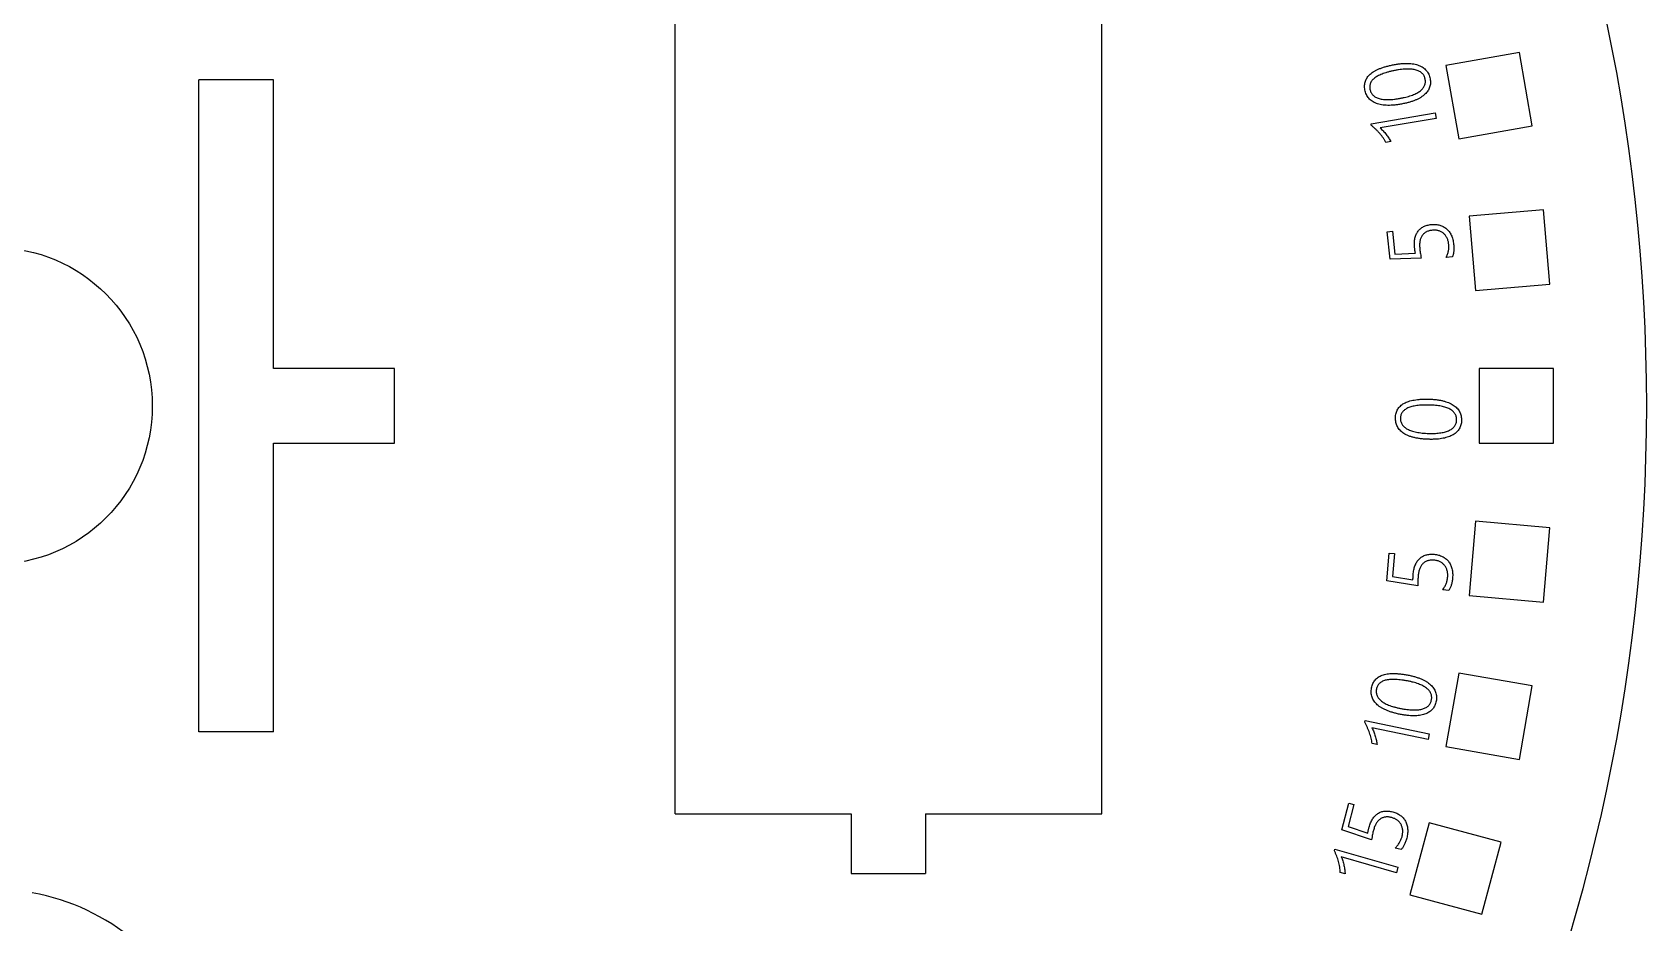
# Model space of a CAD drawing. Header units: millimetres. Extents: x 17 to 217, y -252 to -83.
# Drawn here: x 130 to 216.6, y -187.8 to -140 of the extents above; entities that cross this region are included whole.
import ezdxf

# ---------------------------------------------------------------- set-up
doc = ezdxf.new("R2010")
doc.units = ezdxf.units.MM

msp = doc.modelspace()

# ---------------------------------------------------------------- linework, layer by layer
at = {"color": 7, "linetype": 'Continuous', "lineweight": 25}
for p, q in [((164.487, -181.961), (164.487, -138.161)), ((187.387, -181.961), (187.387, -138.161)), ((209.798, -141.092), (205.859, -141.787)), ((210.493, -145.031), (209.798, -141.092)), ((205.859, -141.787), (206.554, -145.726)), ((142.937, -142.561), (138.937, -142.561)), ((138.937, -177.561), (138.937, -142.561)), ((142.937, -158.061), (142.937, -142.561)), ((201.839, -144.915), (205.283, -144.326)), ((205.335, -144.627), (202.323, -145.142)), ((205.283, -144.326), (205.335, -144.627)), ((201.854, -145.001), (201.839, -144.915)), ((206.554, -145.726), (210.493, -145.031)), ((202.9, -145.872), (202.634, -145.918)), ((211.086, -149.537), (207.101, -149.885)), ((211.435, -153.521), (211.086, -149.537)), ((202.713, -150.711), (202.988, -150.684)), ((202.861, -152.193), (202.713, -150.711)), ((202.988, -150.684), (203.11, -151.908)), ((207.101, -149.885), (207.45, -153.87)), ((204.534, -152.132), (202.861, -152.193)), ((203.11, -151.908), (204.22, -151.868)), ((206.206, -152.066), (205.874, -152.098)), ((207.45, -153.87), (211.435, -153.521)), ((149.437, -158.061), (142.937, -158.061)), ((149.437, -162.061), (149.437, -158.061)), ((211.633, -158.061), (207.633, -158.061)), ((207.633, -158.061), (207.633, -162.061)), ((211.633, -162.061), (211.633, -158.061)), ((142.937, -177.561), (142.937, -162.061)), ((142.937, -162.061), (149.437, -162.061)), ((207.633, -162.061), (211.633, -162.061)), ((207.45, -166.252), (207.101, -170.237)), ((211.435, -166.601), (207.45, -166.252)), ((211.086, -170.586), (211.435, -166.601)), ((202.681, -169.456), (202.815, -167.959)), ((202.815, -167.959), (203.093, -167.984)), ((203.093, -167.984), (202.983, -169.219)), ((204.35, -169.71), (202.681, -169.456)), ((202.983, -169.219), (204.089, -169.39)), ((206.019, -169.961), (205.684, -169.931)), ((207.101, -170.237), (211.086, -170.586)), ((206.554, -174.396), (205.859, -178.336)), ((210.493, -175.091), (206.554, -174.396)), ((209.798, -179.03), (210.493, -175.091)), ((142.937, -177.561), (138.937, -177.561)), ((201.5, -177.033), (201.517, -176.946)), ((201.517, -176.946), (204.962, -177.66)), ((204.899, -177.961), (201.887, -177.336)), ((202.16, -178.234), (201.894, -178.178)), ((204.962, -177.66), (204.899, -177.961)), ((205.859, -178.336), (209.798, -179.03)), ((200.273, -182.821), (200.653, -181.38)), ((200.921, -181.451), (200.607, -182.641)), ((200.653, -181.38), (200.921, -181.451)), ((164.487, -181.961), (173.937, -181.961)), ((173.937, -181.961), (173.937, -185.161)), ((177.937, -181.961), (177.937, -185.161)), ((177.937, -181.961), (187.387, -181.961)), ((200.607, -182.641), (201.661, -182.993)), ((204.951, -182.431), (203.916, -186.295)), ((208.815, -183.467), (204.951, -182.431)), ((201.863, -183.349), (200.273, -182.821)), ((207.779, -187.33), (208.815, -183.467)), ((199.878, -183.933), (199.902, -183.847)), ((199.902, -183.847), (203.282, -184.822)), ((203.197, -185.117), (200.242, -184.265)), ((203.452, -183.874), (203.13, -183.788)), ((173.937, -185.161), (177.937, -185.161)), ((200.444, -185.18), (200.184, -185.105)), ((203.282, -184.822), (203.197, -185.117)), ((203.916, -186.295), (207.779, -187.33))]:
    msp.add_line(p, q, dxfattribs=at)
msp.add_circle((127.937, -160.061), 8.5, dxfattribs=at)
for centre, radius, start, end in [((116.633, -160.061), 100, 309.64611, 50.35389), ((127.937, -197.711), 11.7, 19.91972, 79.86284)]:
    msp.add_arc(centre, radius, start, end, dxfattribs=at)
for points, knots in [([(201.513, -143.098), (201.506, -143.057), (201.493, -142.976), (201.493, -142.856), (201.504, -142.742), (201.533, -142.633), (201.577, -142.529), (201.636, -142.43), (201.71, -142.337), (201.799, -142.25), (201.903, -142.169), (202.022, -142.092), (202.156, -142.022), (202.305, -141.957), (202.469, -141.896), (202.647, -141.842), (202.841, -141.792), (202.976, -141.764), (203.045, -141.75)], [0, 0, 0, 0, 0.054571, 0.106477, 0.15622, 0.204778, 0.253377, 0.30297, 0.354211, 0.40839, 0.465374, 0.526816, 0.592603, 0.663151, 0.738905, 0.820402, 0.907173, 1, 1, 1, 1]), ([(203.142, -142.053), (203.082, -142.065), (202.965, -142.089), (202.796, -142.13), (202.64, -142.174), (202.497, -142.223), (202.367, -142.273), (202.249, -142.328), (202.144, -142.386), (202.052, -142.447), (201.973, -142.513), (201.906, -142.581), (201.852, -142.653), (201.812, -142.729), (201.783, -142.809), (201.768, -142.892), (201.767, -142.978), (201.775, -143.036), (201.78, -143.065)], [0, 0, 0, 0, 0.0984683, 0.1903697, 0.2765644, 0.3564871, 0.4305579, 0.49914, 0.5628693, 0.6214751, 0.6757774, 0.726121, 0.7735047, 0.8186593, 0.8629735, 0.9073756, 0.9525804, 1, 1, 1, 1]), ([(203.045, -141.75), (203.115, -141.738), (203.249, -141.714), (203.447, -141.689), (203.634, -141.677), (203.81, -141.676), (203.975, -141.686), (204.128, -141.707), (204.271, -141.739), (204.402, -141.782), (204.522, -141.835), (204.63, -141.899), (204.725, -141.974), (204.808, -142.06), (204.879, -142.156), (204.937, -142.262), (204.982, -142.377), (205, -142.459), (205.009, -142.501)], [0, 0, 0, 0, 0.089701, 0.173942, 0.253213, 0.327809, 0.397737, 0.46333, 0.524991, 0.583297, 0.638636, 0.69151, 0.742479, 0.79268, 0.842792, 0.89354, 0.945433, 1, 1, 1, 1]), ([(204.745, -142.517), (204.738, -142.488), (204.725, -142.431), (204.69, -142.351), (204.645, -142.278), (204.589, -142.213), (204.522, -142.156), (204.446, -142.106), (204.358, -142.066), (204.261, -142.032), (204.154, -142.007), (204.038, -141.989), (203.912, -141.981), (203.775, -141.979), (203.63, -141.986), (203.475, -142), (203.312, -142.022), (203.2, -142.043), (203.142, -142.053)], [0, 0, 0, 0, 0.048332, 0.095027, 0.140642, 0.186571, 0.23358, 0.282578, 0.33418, 0.38932, 0.448433, 0.511626, 0.580018, 0.653602, 0.732234, 0.816123, 0.905057, 1, 1, 1, 1]), ([(203.453, -143.543), (203.51, -143.531), (203.62, -143.509), (203.779, -143.47), (203.926, -143.426), (204.062, -143.379), (204.185, -143.327), (204.297, -143.273), (204.398, -143.214), (204.486, -143.151), (204.563, -143.085), (204.627, -143.014), (204.679, -142.94), (204.718, -142.862), (204.744, -142.78), (204.757, -142.696), (204.758, -142.607), (204.749, -142.548), (204.745, -142.517)], [0, 0, 0, 0, 0.094639, 0.183774, 0.267192, 0.345331, 0.41767, 0.485522, 0.548685, 0.607607, 0.66259, 0.71424, 0.763071, 0.81003, 0.855813, 0.902334, 0.949819, 1, 1, 1, 1]), ([(205.009, -142.501), (205.015, -142.54), (205.028, -142.618), (205.029, -142.734), (205.015, -142.846), (204.987, -142.954), (204.944, -143.058), (204.887, -143.158), (204.814, -143.251), (204.728, -143.341), (204.628, -143.425), (204.514, -143.504), (204.385, -143.577), (204.242, -143.644), (204.085, -143.705), (203.914, -143.759), (203.73, -143.809), (203.602, -143.835), (203.536, -143.849)], [0, 0, 0, 0, 0.053709, 0.105065, 0.155195, 0.204712, 0.254455, 0.305293, 0.357979, 0.413135, 0.471174, 0.532903, 0.598917, 0.66939, 0.744677, 0.824574, 0.909538, 1, 1, 1, 1]), ([(203.536, -143.849), (203.463, -143.862), (203.323, -143.888), (203.116, -143.913), (202.922, -143.928), (202.739, -143.931), (202.569, -143.923), (202.41, -143.904), (202.264, -143.872), (202.129, -143.83), (202.007, -143.776), (201.897, -143.711), (201.8, -143.636), (201.716, -143.549), (201.645, -143.452), (201.588, -143.343), (201.541, -143.225), (201.523, -143.141), (201.513, -143.098)], [0, 0, 0, 0, 0.091416, 0.176893, 0.257274, 0.332457, 0.402746, 0.468197, 0.529874, 0.587876, 0.642612, 0.694683, 0.745119, 0.794352, 0.843556, 0.893678, 0.945445, 1, 1, 1, 1]), ([(201.78, -143.065), (201.787, -143.096), (201.8, -143.155), (201.836, -143.238), (201.88, -143.314), (201.938, -143.38), (202.005, -143.44), (202.084, -143.49), (202.173, -143.534), (202.273, -143.568), (202.383, -143.595), (202.505, -143.613), (202.637, -143.623), (202.779, -143.622), (202.933, -143.617), (203.097, -143.6), (203.272, -143.576), (203.391, -143.554), (203.453, -143.543)], [0, 0, 0, 0, 0.048133, 0.094325, 0.139242, 0.184003, 0.230002, 0.278028, 0.328719, 0.383129, 0.44167, 0.505117, 0.573173, 0.646904, 0.726206, 0.811325, 0.902784, 1, 1, 1, 1]), ([(202.634, -145.918), (202.61, -145.874), (202.563, -145.788), (202.483, -145.663), (202.395, -145.543), (202.299, -145.428), (202.196, -145.317), (202.088, -145.208), (201.974, -145.103), (201.894, -145.035), (201.854, -145.001)], [0, 0, 0, 0, 0.122128, 0.243751, 0.366451, 0.489892, 0.614994, 0.74124, 0.86965, 1, 1, 1, 1]), ([(202.323, -145.142), (202.351, -145.166), (202.41, -145.217), (202.492, -145.303), (202.573, -145.394), (202.65, -145.49), (202.723, -145.586), (202.789, -145.685), (202.849, -145.778), (202.884, -145.842), (202.9, -145.872)], [0, 0, 0, 0, 0.12076, 0.24883, 0.38035, 0.511829, 0.641709, 0.768861, 0.889747, 1, 1, 1, 1]), ([(204.173, -151.542), (204.17, -151.498), (204.163, -151.413), (204.164, -151.288), (204.173, -151.17), (204.194, -151.059), (204.222, -150.955), (204.259, -150.858), (204.305, -150.769), (204.359, -150.687), (204.422, -150.613), (204.492, -150.546), (204.571, -150.489), (204.657, -150.438), (204.751, -150.396), (204.852, -150.363), (204.96, -150.339), (205.035, -150.329), (205.074, -150.324)], [0, 0, 0, 0, 0.076896, 0.149096, 0.217825, 0.283213, 0.345667, 0.405886, 0.463823, 0.520692, 0.576898, 0.632637, 0.688995, 0.746875, 0.806525, 0.868235, 0.932494, 1, 1, 1, 1]), ([(205.131, -150.632), (205.101, -150.636), (205.042, -150.643), (204.957, -150.663), (204.879, -150.689), (204.807, -150.721), (204.741, -150.761), (204.681, -150.807), (204.628, -150.86), (204.581, -150.919), (204.541, -150.985), (204.508, -151.057), (204.482, -151.136), (204.462, -151.22), (204.449, -151.311), (204.444, -151.407), (204.445, -151.511), (204.451, -151.581), (204.454, -151.618)], [0, 0, 0, 0, 0.067226, 0.130183, 0.190542, 0.248263, 0.304009, 0.359249, 0.413677, 0.468829, 0.524844, 0.582782, 0.643141, 0.706722, 0.773433, 0.844288, 0.919702, 1, 1, 1, 1]), ([(205.074, -150.324), (205.113, -150.321), (205.191, -150.315), (205.306, -150.319), (205.417, -150.333), (205.523, -150.357), (205.624, -150.391), (205.719, -150.435), (205.808, -150.488), (205.889, -150.552), (205.965, -150.624), (206.033, -150.706), (206.094, -150.798), (206.147, -150.899), (206.192, -151.009), (206.229, -151.126), (206.256, -151.253), (206.267, -151.341), (206.272, -151.386)], [0, 0, 0, 0, 0.06598, 0.129522, 0.190793, 0.25071, 0.309475, 0.36684, 0.423654, 0.480664, 0.538337, 0.597066, 0.657305, 0.720264, 0.785645, 0.853843, 0.924817, 1, 1, 1, 1]), ([(206.01, -151.4), (206.006, -151.369), (205.999, -151.307), (205.979, -151.217), (205.953, -151.134), (205.92, -151.055), (205.881, -150.983), (205.837, -150.916), (205.787, -150.856), (205.731, -150.803), (205.672, -150.756), (205.607, -150.716), (205.537, -150.683), (205.462, -150.658), (205.384, -150.639), (205.302, -150.629), (205.217, -150.626), (205.16, -150.63), (205.131, -150.632)], [0, 0, 0, 0, 0.072862, 0.141895, 0.208538, 0.272792, 0.335243, 0.395477, 0.454403, 0.512717, 0.570287, 0.627869, 0.686211, 0.746029, 0.806942, 0.869441, 0.933607, 1, 1, 1, 1]), ([(204.22, -151.868), (204.215, -151.836), (204.205, -151.774), (204.191, -151.688), (204.182, -151.611), (204.176, -151.564), (204.173, -151.542)], [0, 0, 0, 0, 0.29918, 0.565404, 0.800219, 1, 1, 1, 1]), ([(205.874, -152.098), (205.888, -152.069), (205.914, -152.01), (205.948, -151.921), (205.974, -151.833), (205.994, -151.745), (206.008, -151.658), (206.015, -151.572), (206.017, -151.486), (206.012, -151.429), (206.01, -151.4)], [0, 0, 0, 0, 0.1354701, 0.2670608, 0.3955151, 0.5198168, 0.6426095, 0.7622462, 0.8814927, 1, 1, 1, 1]), ([(206.272, -151.386), (206.275, -151.42), (206.281, -151.486), (206.284, -151.584), (206.284, -151.677), (206.277, -151.764), (206.267, -151.847), (206.252, -151.925), (206.233, -151.998), (206.215, -152.043), (206.206, -152.066)], [0, 0, 0, 0, 0.148459, 0.290412, 0.424052, 0.551856, 0.672093, 0.786202, 0.895926, 1, 1, 1, 1]), ([(204.454, -151.618), (204.457, -151.651), (204.465, -151.724), (204.484, -151.843), (204.506, -151.981), (204.524, -152.079), (204.534, -152.132)], [0, 0, 0, 0, 0.193344, 0.423416, 0.692656, 1, 1, 1, 1]), ([(203.15, -160.692), (203.152, -160.65), (203.156, -160.568), (203.181, -160.451), (203.216, -160.341), (203.268, -160.241), (203.333, -160.148), (203.41, -160.064), (203.503, -159.989), (203.608, -159.922), (203.728, -159.865), (203.86, -159.815), (204.006, -159.774), (204.165, -159.743), (204.338, -159.717), (204.524, -159.703), (204.724, -159.694), (204.862, -159.696), (204.933, -159.697)], [0, 0, 0, 0, 0.054508, 0.106457, 0.156248, 0.204851, 0.253412, 0.303007, 0.354119, 0.408248, 0.465551, 0.526906, 0.592383, 0.663285, 0.73908, 0.820252, 0.907072, 1, 1, 1, 1]), ([(204.964, -160.014), (204.902, -160.013), (204.783, -160.011), (204.609, -160.017), (204.447, -160.027), (204.297, -160.043), (204.159, -160.066), (204.032, -160.094), (203.917, -160.129), (203.815, -160.17), (203.723, -160.216), (203.643, -160.269), (203.576, -160.329), (203.519, -160.394), (203.476, -160.466), (203.443, -160.544), (203.423, -160.628), (203.42, -160.686), (203.418, -160.716)], [0, 0, 0, 0, 0.098255, 0.190522, 0.276537, 0.356437, 0.430888, 0.499566, 0.562919, 0.621359, 0.675572, 0.726314, 0.77352, 0.818638, 0.863056, 0.9071, 0.952388, 1, 1, 1, 1]), ([(204.933, -159.697), (205.003, -159.699), (205.14, -159.704), (205.339, -159.723), (205.524, -159.75), (205.696, -159.786), (205.856, -159.83), (206.002, -159.883), (206.135, -159.945), (206.254, -160.014), (206.36, -160.092), (206.452, -160.177), (206.53, -160.271), (206.593, -160.372), (206.641, -160.481), (206.676, -160.597), (206.695, -160.719), (206.696, -160.803), (206.696, -160.846)], [0, 0, 0, 0, 0.089626, 0.173821, 0.253115, 0.32772, 0.397637, 0.463227, 0.525199, 0.583379, 0.638608, 0.691547, 0.742561, 0.792757, 0.84279, 0.893271, 0.945585, 1, 1, 1, 1]), ([(206.434, -160.806), (206.433, -160.776), (206.432, -160.717), (206.415, -160.632), (206.387, -160.551), (206.345, -160.476), (206.292, -160.406), (206.227, -160.341), (206.151, -160.282), (206.063, -160.23), (205.964, -160.182), (205.853, -160.142), (205.732, -160.105), (205.599, -160.076), (205.455, -160.051), (205.301, -160.033), (205.136, -160.02), (205.023, -160.016), (204.964, -160.014)], [0, 0, 0, 0, 0.048318, 0.094743, 0.140659, 0.186606, 0.233643, 0.282397, 0.334267, 0.38925, 0.448355, 0.511747, 0.580098, 0.653511, 0.732038, 0.816179, 0.905311, 1, 1, 1, 1]), ([(204.97, -161.854), (204.897, -161.852), (204.754, -161.847), (204.546, -161.828), (204.353, -161.802), (204.173, -161.767), (204.008, -161.722), (203.857, -161.669), (203.72, -161.608), (203.597, -161.538), (203.489, -161.459), (203.396, -161.372), (203.317, -161.278), (203.253, -161.175), (203.204, -161.065), (203.17, -160.947), (203.151, -160.822), (203.15, -160.736), (203.15, -160.692)], [0, 0, 0, 0, 0.0912398, 0.1768944, 0.2574291, 0.3324942, 0.4027352, 0.4684397, 0.5300291, 0.5880145, 0.6427719, 0.6950757, 0.74528, 0.7944933, 0.8436806, 0.8938891, 0.9456259, 1, 1, 1, 1]), ([(203.418, -160.716), (203.418, -160.747), (203.419, -160.808), (203.436, -160.897), (203.465, -160.98), (203.506, -161.058), (203.56, -161.13), (203.626, -161.196), (203.704, -161.257), (203.794, -161.312), (203.896, -161.362), (204.011, -161.405), (204.138, -161.442), (204.278, -161.473), (204.429, -161.498), (204.593, -161.518), (204.77, -161.532), (204.891, -161.535), (204.954, -161.537)], [0, 0, 0, 0, 0.0480608, 0.0942809, 0.1392506, 0.1840061, 0.2301113, 0.2780546, 0.3287128, 0.3830229, 0.4417028, 0.5048012, 0.5732185, 0.6468387, 0.7260086, 0.8112879, 0.9024443, 1, 1, 1, 1]), ([(204.954, -161.537), (205.012, -161.538), (205.125, -161.539), (205.288, -161.534), (205.441, -161.522), (205.584, -161.505), (205.715, -161.481), (205.836, -161.45), (205.947, -161.415), (206.047, -161.371), (206.136, -161.323), (206.214, -161.267), (206.28, -161.205), (206.334, -161.137), (206.378, -161.063), (206.409, -160.983), (206.429, -160.896), (206.432, -160.836), (206.434, -160.806)], [0, 0, 0, 0, 0.094527, 0.183692, 0.266903, 0.34505, 0.417622, 0.485278, 0.5486, 0.60752, 0.662607, 0.714007, 0.76286, 0.809799, 0.855789, 0.902216, 0.950049, 1, 1, 1, 1]), ([(206.696, -160.846), (206.694, -160.886), (206.689, -160.965), (206.667, -161.079), (206.628, -161.185), (206.578, -161.285), (206.514, -161.378), (206.436, -161.463), (206.346, -161.54), (206.243, -161.609), (206.127, -161.67), (205.999, -161.722), (205.857, -161.766), (205.704, -161.802), (205.538, -161.83), (205.359, -161.847), (205.169, -161.856), (205.038, -161.855), (204.97, -161.854)], [0, 0, 0, 0, 0.053724, 0.105107, 0.155209, 0.20494, 0.255032, 0.305497, 0.358519, 0.413524, 0.471631, 0.533288, 0.599322, 0.669634, 0.74479, 0.824388, 0.909709, 1, 1, 1, 1]), ([(204.104, -169.058), (204.109, -169.014), (204.118, -168.928), (204.144, -168.805), (204.175, -168.69), (204.215, -168.584), (204.264, -168.487), (204.318, -168.397), (204.38, -168.317), (204.449, -168.246), (204.526, -168.186), (204.608, -168.132), (204.697, -168.091), (204.792, -168.057), (204.893, -168.033), (205, -168.02), (205.112, -168.015), (205.188, -168.02), (205.227, -168.023)], [0, 0, 0, 0, 0.076665, 0.149267, 0.217651, 0.282908, 0.345473, 0.405529, 0.463542, 0.520238, 0.576393, 0.632333, 0.688875, 0.746578, 0.806306, 0.868156, 0.932426, 1, 1, 1, 1]), ([(205.227, -168.023), (205.267, -168.027), (205.345, -168.036), (205.458, -168.061), (205.564, -168.096), (205.665, -168.139), (205.758, -168.192), (205.843, -168.253), (205.922, -168.322), (205.99, -168.401), (206.052, -168.487), (206.104, -168.581), (206.147, -168.684), (206.181, -168.794), (206.206, -168.911), (206.219, -169.035), (206.223, -169.166), (206.217, -169.255), (206.214, -169.3)], [0, 0, 0, 0, 0.0658937, 0.1288302, 0.1901994, 0.2499466, 0.3084595, 0.3658753, 0.4226206, 0.4796571, 0.5373894, 0.5960521, 0.6568718, 0.7199762, 0.7855732, 0.8536448, 0.9248408, 1, 1, 1, 1]), ([(205.226, -168.338), (205.195, -168.337), (205.135, -168.333), (205.048, -168.335), (204.965, -168.347), (204.887, -168.365), (204.815, -168.392), (204.747, -168.426), (204.684, -168.469), (204.626, -168.519), (204.574, -168.577), (204.527, -168.642), (204.487, -168.715), (204.451, -168.795), (204.422, -168.882), (204.398, -168.977), (204.379, -169.079), (204.372, -169.15), (204.368, -169.186)], [0, 0, 0, 0, 0.067121, 0.130594, 0.190479, 0.248275, 0.304415, 0.359313, 0.414246, 0.469462, 0.525702, 0.583682, 0.643947, 0.707208, 0.773756, 0.84456, 0.920031, 1, 1, 1, 1]), ([(205.951, -169.265), (205.953, -169.233), (205.957, -169.17), (205.956, -169.078), (205.945, -168.99), (205.927, -168.906), (205.902, -168.827), (205.871, -168.753), (205.833, -168.684), (205.788, -168.621), (205.737, -168.563), (205.68, -168.512), (205.617, -168.466), (205.548, -168.427), (205.475, -168.393), (205.395, -168.368), (205.312, -168.348), (205.255, -168.342), (205.226, -168.338)], [0, 0, 0, 0, 0.072811, 0.141802, 0.208583, 0.273075, 0.335303, 0.39568, 0.454571, 0.512872, 0.570462, 0.628008, 0.686186, 0.746071, 0.807091, 0.869482, 0.933682, 1, 1, 1, 1]), ([(204.089, -169.39), (204.09, -169.357), (204.092, -169.295), (204.094, -169.206), (204.099, -169.129), (204.102, -169.081), (204.104, -169.058)], [0, 0, 0, 0, 0.298918, 0.565837, 0.798824, 1, 1, 1, 1]), ([(204.368, -169.186), (204.366, -169.22), (204.36, -169.294), (204.356, -169.415), (204.352, -169.556), (204.351, -169.657), (204.35, -169.71)], [0, 0, 0, 0, 0.193826, 0.423882, 0.693041, 1, 1, 1, 1]), ([(205.684, -169.931), (205.703, -169.904), (205.74, -169.851), (205.79, -169.769), (205.834, -169.687), (205.869, -169.603), (205.901, -169.52), (205.923, -169.435), (205.942, -169.35), (205.948, -169.293), (205.951, -169.265)], [0, 0, 0, 0, 0.13619, 0.267605, 0.395537, 0.520123, 0.642715, 0.763258, 0.881953, 1, 1, 1, 1]), ([(206.214, -169.3), (206.21, -169.335), (206.203, -169.401), (206.189, -169.499), (206.169, -169.59), (206.148, -169.676), (206.121, -169.756), (206.092, -169.83), (206.057, -169.898), (206.032, -169.94), (206.019, -169.961)], [0, 0, 0, 0, 0.1488675, 0.290306, 0.4248003, 0.551278, 0.6726163, 0.7870738, 0.8956913, 1, 1, 1, 1]), ([(201.867, -175.196), (201.876, -175.155), (201.892, -175.075), (201.936, -174.963), (201.988, -174.861), (202.055, -174.77), (202.132, -174.689), (202.224, -174.619), (202.326, -174.559), (202.44, -174.51), (202.567, -174.472), (202.705, -174.445), (202.855, -174.427), (203.017, -174.421), (203.191, -174.424), (203.377, -174.439), (203.576, -174.462), (203.711, -174.485), (203.781, -174.498)], [0, 0, 0, 0, 0.0547122, 0.1063193, 0.1562834, 0.2048079, 0.2533885, 0.3030248, 0.3543418, 0.4082571, 0.4655174, 0.5267467, 0.5924919, 0.6631085, 0.7389276, 0.8202327, 0.9071639, 1, 1, 1, 1]), ([(203.761, -174.815), (203.7, -174.804), (203.583, -174.784), (203.411, -174.761), (203.25, -174.746), (203.099, -174.739), (202.959, -174.738), (202.83, -174.747), (202.712, -174.762), (202.604, -174.786), (202.506, -174.818), (202.419, -174.858), (202.343, -174.905), (202.277, -174.961), (202.223, -175.025), (202.179, -175.097), (202.146, -175.176), (202.133, -175.233), (202.127, -175.262)], [0, 0, 0, 0, 0.098312, 0.190411, 0.276422, 0.356497, 0.430823, 0.499263, 0.562865, 0.621262, 0.675668, 0.725973, 0.773604, 0.818824, 0.86298, 0.907175, 0.952508, 1, 1, 1, 1]), ([(205.084, -175.828), (205.088, -175.798), (205.096, -175.74), (205.093, -175.653), (205.077, -175.569), (205.048, -175.488), (205.007, -175.411), (204.954, -175.337), (204.887, -175.268), (204.81, -175.201), (204.719, -175.14), (204.618, -175.081), (204.503, -175.027), (204.377, -174.977), (204.239, -174.929), (204.09, -174.887), (203.929, -174.847), (203.818, -174.826), (203.761, -174.815)], [0, 0, 0, 0, 0.0482716, 0.0951171, 0.1408055, 0.1868087, 0.2336746, 0.282883, 0.3341896, 0.3891777, 0.4479402, 0.5117263, 0.5797051, 0.6533935, 0.7321606, 0.815978, 0.9052422, 1, 1, 1, 1]), ([(203.781, -174.498), (203.85, -174.511), (203.984, -174.538), (204.176, -174.587), (204.355, -174.643), (204.519, -174.706), (204.669, -174.775), (204.804, -174.851), (204.925, -174.932), (205.032, -175.02), (205.124, -175.112), (205.201, -175.212), (205.262, -175.316), (205.309, -175.426), (205.34, -175.541), (205.354, -175.66), (205.355, -175.784), (205.342, -175.866), (205.335, -175.909)], [0, 0, 0, 0, 0.089502, 0.174106, 0.253084, 0.327654, 0.397735, 0.463273, 0.525098, 0.583299, 0.638681, 0.691521, 0.742563, 0.792915, 0.842822, 0.893524, 0.945637, 1, 1, 1, 1]), ([(203.476, -176.628), (203.404, -176.614), (203.264, -176.587), (203.063, -176.535), (202.876, -176.479), (202.705, -176.416), (202.55, -176.347), (202.409, -176.271), (202.284, -176.189), (202.175, -176.1), (202.08, -176.006), (202.002, -175.905), (201.938, -175.8), (201.892, -175.688), (201.861, -175.572), (201.846, -175.451), (201.848, -175.324), (201.861, -175.239), (201.867, -175.196)], [0, 0, 0, 0, 0.09117, 0.176993, 0.257238, 0.332219, 0.4025, 0.468169, 0.52967, 0.587771, 0.642661, 0.694866, 0.745053, 0.794557, 0.843655, 0.893831, 0.945682, 1, 1, 1, 1]), ([(202.127, -175.262), (202.122, -175.293), (202.113, -175.353), (202.116, -175.443), (202.131, -175.53), (202.16, -175.613), (202.2, -175.693), (202.255, -175.768), (202.323, -175.84), (202.403, -175.909), (202.496, -175.973), (202.603, -176.034), (202.721, -176.092), (202.854, -176.143), (203, -176.193), (203.158, -176.238), (203.329, -176.279), (203.448, -176.302), (203.51, -176.314)], [0, 0, 0, 0, 0.048086, 0.094032, 0.139159, 0.184247, 0.230098, 0.278025, 0.328725, 0.38317, 0.441781, 0.504998, 0.5732, 0.647099, 0.726233, 0.811483, 0.902569, 1, 1, 1, 1]), ([(203.51, -176.314), (203.567, -176.324), (203.678, -176.343), (203.84, -176.363), (203.992, -176.376), (204.136, -176.382), (204.269, -176.379), (204.393, -176.369), (204.508, -176.349), (204.613, -176.324), (204.708, -176.289), (204.794, -176.248), (204.868, -176.197), (204.933, -176.139), (204.988, -176.072), (205.031, -175.998), (205.064, -175.916), (205.077, -175.858), (205.084, -175.828)], [0, 0, 0, 0, 0.094844, 0.183715, 0.267139, 0.345293, 0.418004, 0.485534, 0.548657, 0.607645, 0.662814, 0.714173, 0.762864, 0.809683, 0.856124, 0.902215, 0.950108, 1, 1, 1, 1]), ([(205.335, -175.909), (205.327, -175.948), (205.31, -176.024), (205.269, -176.133), (205.216, -176.232), (205.15, -176.323), (205.072, -176.403), (204.983, -176.475), (204.882, -176.536), (204.77, -176.588), (204.646, -176.63), (204.511, -176.662), (204.365, -176.682), (204.207, -176.694), (204.039, -176.693), (203.861, -176.682), (203.671, -176.661), (203.543, -176.639), (203.476, -176.628)], [0, 0, 0, 0, 0.053597, 0.105139, 0.155286, 0.20482, 0.254669, 0.305247, 0.358121, 0.413094, 0.471128, 0.533122, 0.598903, 0.669572, 0.744502, 0.824654, 0.909645, 1, 1, 1, 1]), ([(201.894, -178.178), (201.888, -178.129), (201.876, -178.031), (201.845, -177.885), (201.808, -177.74), (201.759, -177.597), (201.704, -177.455), (201.642, -177.314), (201.575, -177.172), (201.525, -177.08), (201.5, -177.033)], [0, 0, 0, 0, 0.12206, 0.24376, 0.366489, 0.489709, 0.6151, 0.741411, 0.869657, 1, 1, 1, 1]), ([(201.887, -177.336), (201.905, -177.37), (201.941, -177.439), (201.986, -177.55), (202.029, -177.665), (202.066, -177.783), (202.099, -177.901), (202.124, -178.017), (202.147, -178.128), (202.156, -178.199), (202.16, -178.234)], [0, 0, 0, 0, 0.1207868, 0.2489109, 0.380287, 0.5120974, 0.6416864, 0.7696338, 0.8898828, 1, 1, 1, 1]), ([(201.731, -182.671), (201.743, -182.629), (201.767, -182.547), (201.811, -182.43), (201.862, -182.323), (201.92, -182.226), (201.982, -182.138), (202.052, -182.061), (202.126, -181.993), (202.205, -181.935), (202.289, -181.887), (202.378, -181.85), (202.472, -181.823), (202.571, -181.806), (202.674, -181.8), (202.78, -181.805), (202.891, -181.818), (202.964, -181.836), (203.002, -181.846)], [0, 0, 0, 0, 0.076694, 0.148983, 0.217957, 0.283222, 0.34582, 0.405673, 0.46375, 0.520405, 0.576353, 0.632173, 0.688808, 0.746561, 0.80646, 0.867944, 0.932382, 1, 1, 1, 1]), ([(203.002, -181.846), (203.04, -181.857), (203.115, -181.878), (203.221, -181.921), (203.32, -181.974), (203.411, -182.033), (203.493, -182.101), (203.567, -182.174), (203.63, -182.256), (203.686, -182.344), (203.73, -182.438), (203.766, -182.539), (203.791, -182.647), (203.805, -182.76), (203.809, -182.879), (203.803, -183.002), (203.785, -183.131), (203.764, -183.217), (203.753, -183.261)], [0, 0, 0, 0, 0.06558, 0.129042, 0.190227, 0.250229, 0.30899, 0.366355, 0.423036, 0.479908, 0.53723, 0.59623, 0.656596, 0.71984, 0.785331, 0.853223, 0.924887, 1, 1, 1, 1]), ([(201.661, -182.993), (201.667, -182.961), (201.679, -182.9), (201.696, -182.814), (201.713, -182.739), (201.725, -182.693), (201.731, -182.671)], [0, 0, 0, 0, 0.298336, 0.566292, 0.798042, 1, 1, 1, 1]), ([(202.948, -182.154), (202.918, -182.147), (202.861, -182.133), (202.774, -182.122), (202.692, -182.119), (202.613, -182.125), (202.537, -182.137), (202.465, -182.161), (202.397, -182.191), (202.332, -182.23), (202.271, -182.279), (202.214, -182.334), (202.163, -182.399), (202.115, -182.471), (202.071, -182.551), (202.032, -182.64), (201.996, -182.737), (201.977, -182.805), (201.968, -182.84)], [0, 0, 0, 0, 0.06708, 0.130511, 0.190833, 0.248669, 0.304636, 0.359202, 0.41387, 0.46913, 0.525378, 0.583445, 0.64367, 0.706659, 0.774101, 0.844598, 0.919903, 1, 1, 1, 1]), ([(203.502, -183.181), (203.51, -183.15), (203.525, -183.09), (203.537, -182.999), (203.542, -182.912), (203.538, -182.827), (203.527, -182.745), (203.51, -182.667), (203.483, -182.594), (203.45, -182.525), (203.41, -182.46), (203.363, -182.4), (203.309, -182.344), (203.248, -182.295), (203.182, -182.25), (203.109, -182.211), (203.031, -182.179), (202.976, -182.163), (202.948, -182.154)], [0, 0, 0, 0, 0.072488, 0.141674, 0.208636, 0.272879, 0.335506, 0.395825, 0.454857, 0.512762, 0.570395, 0.628016, 0.686757, 0.74615, 0.807186, 0.869691, 0.933297, 1, 1, 1, 1]), ([(201.968, -182.84), (201.96, -182.872), (201.941, -182.944), (201.917, -183.061), (201.889, -183.199), (201.872, -183.297), (201.863, -183.349)], [0, 0, 0, 0, 0.192495, 0.424133, 0.692382, 1, 1, 1, 1]), ([(203.13, -183.788), (203.153, -183.765), (203.198, -183.72), (203.261, -183.648), (203.316, -183.574), (203.366, -183.499), (203.41, -183.422), (203.447, -183.343), (203.478, -183.264), (203.494, -183.209), (203.502, -183.181)], [0, 0, 0, 0, 0.1356552, 0.2674314, 0.3953132, 0.520271, 0.642773, 0.7624622, 0.8817505, 1, 1, 1, 1]), ([(203.753, -183.261), (203.744, -183.294), (203.726, -183.358), (203.696, -183.451), (203.661, -183.537), (203.626, -183.617), (203.586, -183.69), (203.545, -183.758), (203.501, -183.819), (203.468, -183.856), (203.452, -183.874)], [0, 0, 0, 0, 0.148691, 0.290429, 0.424248, 0.551695, 0.67173, 0.786153, 0.895745, 1, 1, 1, 1]), ([(200.184, -185.105), (200.182, -185.055), (200.177, -184.956), (200.158, -184.808), (200.13, -184.661), (200.094, -184.515), (200.049, -184.369), (199.999, -184.223), (199.941, -184.077), (199.899, -183.981), (199.878, -183.933)], [0, 0, 0, 0, 0.121831, 0.243786, 0.366337, 0.489806, 0.614966, 0.741735, 0.869976, 1, 1, 1, 1]), ([(200.242, -184.265), (200.257, -184.3), (200.287, -184.372), (200.324, -184.485), (200.357, -184.604), (200.385, -184.724), (200.409, -184.844), (200.426, -184.961), (200.439, -185.073), (200.443, -185.145), (200.444, -185.18)], [0, 0, 0, 0, 0.120527, 0.249099, 0.380447, 0.51194, 0.642327, 0.769467, 0.889864, 1, 1, 1, 1])]:
    msp.add_open_spline(points, degree=3, knots=knots, dxfattribs=at)

doc.saveas('drawing.dxf')
